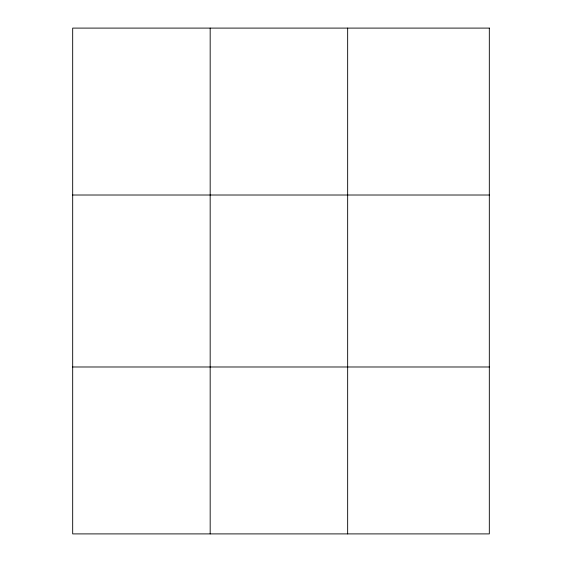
<?xml version="1.0" encoding="UTF-8"?>
<svg xmlns="http://www.w3.org/2000/svg" width="562" height="562" viewBox="0 0 562 562"><rect width="100%" height="100%" fill="white"/><g stroke="black" fill="none" stroke-linecap="round" stroke-linejoin="round"><path stroke-width="0.84" d="M210.174 533.9L210.174 28.1M347.66 533.9L347.66 28.1M72.681 195.014L489.319 195.014M72.681 366.986L489.319 366.986M489.319 28.1L72.681 28.1L72.681 533.9L489.319 533.9L489.319 28.1"/></g></svg>
